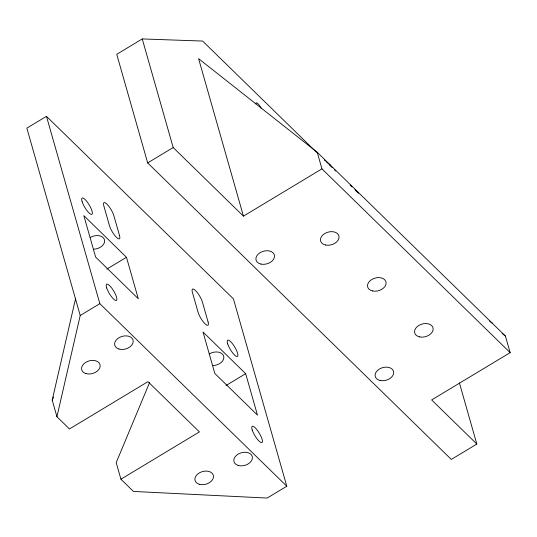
<?xml version="1.0" encoding="UTF-8"?>
<svg xmlns="http://www.w3.org/2000/svg" width="537" height="537" viewBox="0 0 537 537"><rect width="100%" height="100%" fill="white"/><g stroke="black" fill="none" stroke-linecap="round" stroke-linejoin="round"><path stroke-width="0.81" d="M56.929 416.705L80.221 315.494L26.85 128.148L46.471 116.321L233.427 298.887L286.792 486.233L267.171 498.061L133.465 491.449L120.919 479.192L199.415 431.896L147.97 381.659L69.474 428.956L56.929 416.705L52.21 400.125L75.495 298.914M52.21 400.125L53.492 397.044M149.628 382.458L116.2 462.612L120.919 479.192M316.568 152.32L202.63 41.054L142.251 38.939L116.744 54.311L147.675 162.912L451.315 459.424L476.822 444.052L459.41 382.915M147.675 162.912L173.189 147.541L142.251 38.939M106.85 269.097L126.477 257.277L83.819 215.619L95.626 257.069L138.284 298.726L126.477 257.277M243.449 216.149L321.945 168.853L317.219 152.273L198.583 58.64L243.449 216.149L173.189 147.541M80.221 315.494L99.842 303.673L46.471 116.321M226.05 385.499L245.671 373.678L203.013 332.014L214.82 373.463L257.478 415.128L245.671 373.678M317.219 152.273L505.424 336.061L510.15 352.641L431.654 399.937L476.822 444.052M326.462 162.033L330.396 165.141M489.63 321.126L492.254 323.2M502.149 333.477L505.424 336.061M324.361 159.932L325.563 161.1M329.161 164.617L332.155 167.544M334.558 169.887L335.753 171.055M350.151 185.111L351.95 186.869M354.944 189.796L358.541 193.307M321.945 168.853L510.15 352.641M99.842 303.673L286.792 486.233M209.511 353.856A9.505 6.545 -15.9 0 1 223.647 356.071A9.505 6.545 -15.9 0 1 213.082 365.563M90.317 237.461A9.505 6.545 -15.9 0 1 104.453 239.677A9.505 6.545 -15.9 0 1 93.888 249.161M255.907 103.923A5.941 1.577 58.9 0 1 257.666 103.446A5.941 1.577 58.9 0 1 261.371 108.534M208.094 322.019L202.429 302.123A9.505 2.531 58.9 0 0 195.522 290.591A9.505 2.531 58.9 0 0 192.394 292.323L198.059 312.219A9.505 2.531 58.9 0 0 204.966 323.751A9.505 2.531 58.9 0 0 208.094 322.019M119.543 235.589L113.857 215.673A9.505 2.531 58.9 0 0 106.944 204.141A9.505 2.531 58.9 0 0 103.822 205.886L109.508 225.795A9.505 2.531 58.9 0 0 116.422 237.327A9.505 2.531 58.9 0 0 119.543 235.589M199.261 484.26A9.505 6.545 -15.9 0 0 213.511 476.775A9.505 6.545 -15.9 0 0 199.831 472.62A9.505 6.545 -15.9 0 0 199.261 484.26M85.92 373.577A9.505 6.545 -15.9 0 0 100.171 366.093A9.505 6.545 -15.9 0 0 86.484 361.938A9.505 6.545 -15.9 0 0 85.92 373.577M238.166 465.438A9.505 6.545 -15.9 0 0 252.417 457.96A9.505 6.545 -15.9 0 0 238.73 453.799A9.505 6.545 -15.9 0 0 238.166 465.438M227.708 343.948A9.505 2.531 58.9 0 0 236.965 356.548A9.505 2.531 58.9 0 0 233.004 344.412A9.505 2.531 58.9 0 0 227.708 343.948M252.236 430.063A9.505 2.531 58.9 0 0 261.492 442.656A9.505 2.531 58.9 0 0 257.532 430.526A9.505 2.531 58.9 0 0 252.236 430.063M118.966 349.043A9.505 6.545 -15.9 0 0 133.216 341.559A9.505 6.545 -15.9 0 0 119.536 337.404A9.505 6.545 -15.9 0 0 118.966 349.043M82.161 201.825A9.505 2.531 58.9 0 0 91.418 214.417A9.505 2.531 58.9 0 0 87.457 202.281A9.505 2.531 58.9 0 0 82.161 201.825M106.688 287.933A9.505 2.531 58.9 0 0 115.945 300.525A9.505 2.531 58.9 0 0 111.985 288.396A9.505 2.531 58.9 0 0 106.688 287.933M325.456 244.993A9.505 6.545 -15.9 0 0 339.055 236.804A9.505 6.545 -15.9 0 0 324.731 233.548A9.505 6.545 -15.9 0 0 325.456 244.993M372.51 290.94A9.505 6.545 -15.9 0 0 386.103 282.751A9.505 6.545 -15.9 0 0 371.779 279.495A9.505 6.545 -15.9 0 0 372.51 290.94M419.565 336.887A9.505 6.545 -15.9 0 0 433.158 328.698A9.505 6.545 -15.9 0 0 418.833 325.442A9.505 6.545 -15.9 0 0 419.565 336.887M260.908 264.076A9.505 6.545 -15.9 0 0 274.508 255.887A9.505 6.545 -15.9 0 0 260.177 252.632A9.505 6.545 -15.9 0 0 260.908 264.076M380.109 380.478A9.505 6.545 -15.9 0 0 393.702 372.289A9.505 6.545 -15.9 0 0 379.377 369.033A9.505 6.545 -15.9 0 0 380.109 380.478"/></g></svg>
